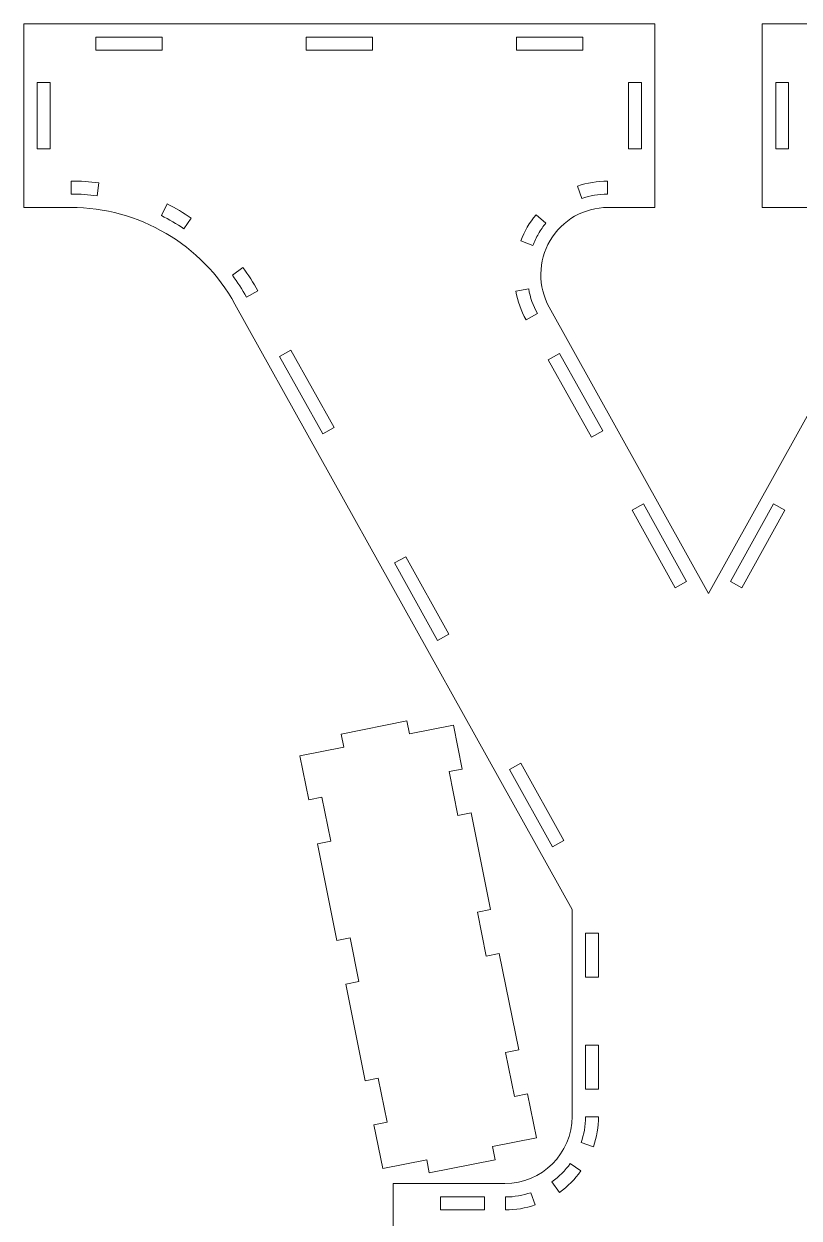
# Model space of a CAD drawing. Header units: millimetres. Extents: x -387 to 387, y -582 to 582.
# Drawn here: x -387.1 to -213.9, y -445.8 to -179.1 of the extents above; entities that cross this region are included whole.
import ezdxf

# ---------------------------------------------------------------- set-up
doc = ezdxf.new("R2010")
doc.units = ezdxf.units.MM
doc.header["$MEASUREMENT"] = 0
doc.layers.add('Camada 1', color=7, linetype='Continuous')

msp = doc.modelspace()

# ---------------------------------------------------------------- linework, layer by layer
at = {"layer": 'Camada 1', "color": 250, "lineweight": 20}
for points, knots in [([(-203.5942, -376.8526), (-203.5942, -376.8526), (-203.5942, -423.0734), (-203.5942, -423.0734), (-203.5942, -423.0734), (-203.5942, -427.0515), (-202.0137, -430.867), (-199.2008, -433.68), (-199.2008, -433.68), (-196.3879, -436.4929), (-192.5724, -438.0734), (-188.5943, -438.0734), (-188.5943, -438.0734), (-188.5943, -438.0734), (-163.5943, -438.0734), (-163.5943, -438.0734), (-163.5943, -438.0734), (-163.5943, -438.0734), (-163.5943, -479.0733), (-163.5943, -479.0733), (-163.5943, -479.0733), (-163.5943, -479.0733), (-304.5941, -479.0733), (-304.5941, -479.0733), (-304.5941, -479.0733), (-304.5941, -479.0733), (-304.5941, -438.0734), (-304.5941, -438.0734), (-304.5941, -438.0734), (-304.5941, -438.0734), (-279.5941, -438.0734), (-279.5941, -438.0734), (-279.5941, -438.0734), (-271.309, -438.0734), (-264.5942, -431.3586), (-264.5942, -423.0735), (-264.5942, -423.0735), (-264.5942, -423.0735), (-264.5942, -376.8526), (-264.5942, -376.8526), (-264.5942, -376.8526), (-264.5942, -376.8526), (-339.9195, -241.6343), (-339.9195, -241.6343), (-339.9195, -241.6343), (-347.334, -228.3245), (-361.3748, -220.0737), (-376.6105, -220.0737), (-376.6105, -220.0737), (-376.6105, -220.0737), (-387.094, -220.0737), (-387.094, -220.0737), (-387.094, -220.0737), (-387.094, -220.0737), (-387.094, -179.0737), (-387.094, -179.0737), (-387.094, -179.0737), (-387.094, -179.0737), (-246.0942, -179.0737), (-246.0942, -179.0737), (-246.0942, -179.0737), (-246.0942, -179.0737), (-246.0942, -220.0737), (-246.0942, -220.0737), (-246.0942, -220.0737), (-246.0942, -220.0737), (-256.5777, -220.0737), (-256.5777, -220.0737), (-256.5777, -220.0737), (-261.8956, -220.0737), (-266.8159, -222.8891), (-269.5101, -227.4741), (-269.5101, -227.4741), (-272.2038, -232.0581), (-272.269, -237.7286), (-269.6816, -242.3734), (-269.6816, -242.3734), (-269.6816, -242.3734), (-234.0942, -306.2572), (-234.0942, -306.2572), (-234.0942, -306.2572), (-234.0942, -306.2572), (-198.5067, -242.3733), (-198.5067, -242.3733), (-198.5067, -242.3733), (-195.9193, -237.7287), (-195.9846, -232.0581), (-198.6782, -227.4742), (-198.6782, -227.4742), (-201.3724, -222.8892), (-206.2927, -220.0737), (-211.6106, -220.0737), (-211.6106, -220.0737), (-211.6106, -220.0737), (-222.0942, -220.0737), (-222.0942, -220.0737), (-222.0942, -220.0737), (-222.0942, -220.0737), (-222.0942, -179.0737), (-222.0942, -179.0737), (-222.0942, -179.0737), (-222.0942, -179.0737), (-81.0944, -179.0737), (-81.0944, -179.0737), (-81.0944, -179.0737), (-81.0944, -179.0737), (-81.0944, -220.0737), (-81.0944, -220.0737), (-81.0944, -220.0737), (-81.0944, -220.0737), (-91.5779, -220.0737), (-91.5779, -220.0737), (-91.5779, -220.0737), (-106.8136, -220.0737), (-120.8544, -228.3245), (-128.2689, -241.6343), (-128.2689, -241.6343), (-128.2689, -241.6343), (-203.5942, -376.8526), (-203.5942, -376.8526)], [0, 0, 0, 0, 0.03225806, 0.03225806, 0.03225806, 0.03225806, 0.06451613, 0.06451613, 0.06451613, 0.06451613, 0.09677419, 0.09677419, 0.09677419, 0.09677419, 0.12903226, 0.12903226, 0.12903226, 0.12903226, 0.16129032, 0.16129032, 0.16129032, 0.16129032, 0.19354839, 0.19354839, 0.19354839, 0.19354839, 0.22580645, 0.22580645, 0.22580645, 0.22580645, 0.25806452, 0.25806452, 0.25806452, 0.25806452, 0.29032258, 0.29032258, 0.29032258, 0.29032258, 0.32258065, 0.32258065, 0.32258065, 0.32258065, 0.35483871, 0.35483871, 0.35483871, 0.35483871, 0.38709677, 0.38709677, 0.38709677, 0.38709677, 0.41935484, 0.41935484, 0.41935484, 0.41935484, 0.4516129, 0.4516129, 0.4516129, 0.4516129, 0.48387097, 0.48387097, 0.48387097, 0.48387097, 0.51612903, 0.51612903, 0.51612903, 0.51612903, 0.5483871, 0.5483871, 0.5483871, 0.5483871, 0.58064516, 0.58064516, 0.58064516, 0.58064516, 0.61290323, 0.61290323, 0.61290323, 0.61290323, 0.64516129, 0.64516129, 0.64516129, 0.64516129, 0.67741935, 0.67741935, 0.67741935, 0.67741935, 0.70967742, 0.70967742, 0.70967742, 0.70967742, 0.74193548, 0.74193548, 0.74193548, 0.74193548, 0.77419355, 0.77419355, 0.77419355, 0.77419355, 0.80645161, 0.80645161, 0.80645161, 0.80645161, 0.83870968, 0.83870968, 0.83870968, 0.83870968, 0.87096774, 0.87096774, 0.87096774, 0.87096774, 0.90322581, 0.90322581, 0.90322581, 0.90322581, 0.93548387, 0.93548387, 0.93548387, 0.93548387, 1, 1, 1, 1]), ([(-370.994, -182.0737), (-370.994, -182.0737), (-370.994, -184.9737), (-370.994, -184.9737), (-370.994, -184.9737), (-370.994, -184.9737), (-356.194, -184.9737), (-356.194, -184.9737), (-356.194, -184.9737), (-356.194, -184.9737), (-356.194, -182.0737), (-356.194, -182.0737), (-356.194, -182.0737), (-356.194, -182.0737), (-370.994, -182.0737), (-370.994, -182.0737)], [0, 0, 0, 0, 0.2, 0.2, 0.2, 0.2, 0.4, 0.4, 0.4, 0.4, 0.6, 0.6, 0.6, 0.6, 1, 1, 1, 1]), ([(-323.9941, -182.0737), (-323.9941, -182.0737), (-323.9941, -184.9737), (-323.9941, -184.9737), (-323.9941, -184.9737), (-323.9941, -184.9737), (-309.1941, -184.9737), (-309.1941, -184.9737), (-309.1941, -184.9737), (-309.1941, -184.9737), (-309.1941, -182.0737), (-309.1941, -182.0737), (-309.1941, -182.0737), (-309.1941, -182.0737), (-323.9941, -182.0737), (-323.9941, -182.0737)], [0, 0, 0, 0, 0.2, 0.2, 0.2, 0.2, 0.4, 0.4, 0.4, 0.4, 0.6, 0.6, 0.6, 0.6, 1, 1, 1, 1]), ([(-276.9941, -182.0737), (-276.9941, -182.0737), (-276.9941, -184.9737), (-276.9941, -184.9737), (-276.9941, -184.9737), (-276.9941, -184.9737), (-262.1942, -184.9737), (-262.1942, -184.9737), (-262.1942, -184.9737), (-262.1942, -184.9737), (-262.1942, -182.0737), (-262.1942, -182.0737), (-262.1942, -182.0737), (-262.1942, -182.0737), (-276.9941, -182.0737), (-276.9941, -182.0737)], [0, 0, 0, 0, 0.2, 0.2, 0.2, 0.2, 0.4, 0.4, 0.4, 0.4, 0.6, 0.6, 0.6, 0.6, 1, 1, 1, 1]), ([(-384.094, -206.9737), (-384.094, -206.9737), (-381.194, -206.9737), (-381.194, -206.9737), (-381.194, -206.9737), (-381.194, -206.9737), (-381.194, -192.1737), (-381.194, -192.1737), (-381.194, -192.1737), (-381.194, -192.1737), (-384.094, -192.1737), (-384.094, -192.1737), (-384.094, -192.1737), (-384.094, -192.1737), (-384.094, -206.9737), (-384.094, -206.9737)], [0, 0, 0, 0, 0.2, 0.2, 0.2, 0.2, 0.4, 0.4, 0.4, 0.4, 0.6, 0.6, 0.6, 0.6, 1, 1, 1, 1]), ([(-249.0942, -192.1737), (-249.0942, -192.1737), (-251.9942, -192.1737), (-251.9942, -192.1737), (-251.9942, -192.1737), (-251.9942, -192.1737), (-251.9942, -206.9737), (-251.9942, -206.9737), (-251.9942, -206.9737), (-251.9942, -206.9737), (-249.0942, -206.9737), (-249.0942, -206.9737), (-249.0942, -206.9737), (-249.0942, -206.9737), (-249.0942, -192.1737), (-249.0942, -192.1737)], [0, 0, 0, 0, 0.2, 0.2, 0.2, 0.2, 0.4, 0.4, 0.4, 0.4, 0.6, 0.6, 0.6, 0.6, 1, 1, 1, 1]), ([(-219.0942, -206.9737), (-219.0942, -206.9737), (-216.1942, -206.9737), (-216.1942, -206.9737), (-216.1942, -206.9737), (-216.1942, -206.9737), (-216.1942, -192.1737), (-216.1942, -192.1737), (-216.1942, -192.1737), (-216.1942, -192.1737), (-219.0942, -192.1737), (-219.0942, -192.1737), (-219.0942, -192.1737), (-219.0942, -192.1737), (-219.0942, -206.9737), (-219.0942, -206.9737)], [0, 0, 0, 0, 0.2, 0.2, 0.2, 0.2, 0.4, 0.4, 0.4, 0.4, 0.6, 0.6, 0.6, 0.6, 1, 1, 1, 1]), ([(-370.7229, -217.4608), (-370.7229, -217.4608), (-370.3371, -214.5863), (-370.3371, -214.5863), (-370.3371, -214.5863), (-372.3833, -214.3159), (-374.4465, -214.1781), (-376.5105, -214.1738), (-376.5105, -214.1738), (-376.5105, -214.1738), (-376.5105, -217.0746), (-376.5105, -217.0746), (-376.5105, -217.0746), (-374.5595, -217.079), (-372.627, -217.2098), (-370.7229, -217.4608)], [0, 0, 0, 0, 0.2, 0.2, 0.2, 0.2, 0.4, 0.4, 0.4, 0.4, 0.6, 0.6, 0.6, 0.6, 1, 1, 1, 1]), ([(-256.6777, -217.0745), (-256.6777, -217.0745), (-256.6777, -214.1739), (-256.6777, -214.1739), (-256.6777, -214.1739), (-258.9479, -214.1848), (-261.2048, -214.5663), (-263.3524, -215.3022), (-263.3524, -215.3022), (-263.3524, -215.3022), (-262.3993, -218.0411), (-262.3993, -218.0411), (-262.3993, -218.0411), (-260.5826, -217.42), (-258.6536, -217.0854), (-256.6777, -217.0745)], [0, 0, 0, 0, 0.2, 0.2, 0.2, 0.2, 0.4, 0.4, 0.4, 0.4, 0.6, 0.6, 0.6, 0.6, 1, 1, 1, 1]), ([(-351.3592, -224.8266), (-351.3592, -224.8266), (-349.7264, -222.4295), (-349.7264, -222.4295), (-349.7264, -222.4295), (-351.4346, -221.2711), (-353.2174, -220.2236), (-355.0606, -219.295), (-355.0606, -219.295), (-355.0606, -219.295), (-356.3601, -221.8879), (-356.3601, -221.8879), (-356.3601, -221.8879), (-354.6318, -222.759), (-352.9612, -223.7406), (-351.3592, -224.8266)], [0, 0, 0, 0, 0.2, 0.2, 0.2, 0.2, 0.4, 0.4, 0.4, 0.4, 0.6, 0.6, 0.6, 0.6, 1, 1, 1, 1]), ([(-270.4238, -223.572), (-270.4238, -223.572), (-272.6442, -221.7066), (-272.6442, -221.7066), (-272.6442, -221.7066), (-274.0961, -223.4518), (-275.2557, -225.4253), (-276.0737, -227.5429), (-276.0737, -227.5429), (-276.0737, -227.5429), (-273.3636, -228.5749), (-273.3636, -228.5749), (-273.3636, -228.5749), (-273.0158, -227.6768), (-272.5936, -226.8001), (-272.0966, -225.9542), (-272.0966, -225.9542), (-271.5996, -225.1084), (-271.0392, -224.3129), (-270.4238, -223.572)], [0, 0, 0, 0, 0.16666667, 0.16666667, 0.16666667, 0.16666667, 0.33333333, 0.33333333, 0.33333333, 0.33333333, 0.5, 0.5, 0.5, 0.5, 0.66666667, 0.66666667, 0.66666667, 0.66666667, 1, 1, 1, 1]), ([(-337.3481, -240.0875), (-337.3481, -240.0875), (-334.814, -238.6758), (-334.814, -238.6758), (-334.814, -238.6758), (-335.8223, -236.8748), (-336.9467, -235.1395), (-338.1786, -233.4835), (-338.1786, -233.4835), (-338.1786, -233.4835), (-340.502, -235.2194), (-340.502, -235.2194), (-340.502, -235.2194), (-339.3561, -236.7607), (-338.3013, -238.3852), (-337.3481, -240.0875)], [0, 0, 0, 0, 0.2, 0.2, 0.2, 0.2, 0.4, 0.4, 0.4, 0.4, 0.6, 0.6, 0.6, 0.6, 1, 1, 1, 1]), ([(-274.2902, -238.2769), (-274.2902, -238.2769), (-277.1469, -238.777), (-277.1469, -238.777), (-277.1469, -238.777), (-276.7446, -241.0113), (-275.9796, -243.1686), (-274.8843, -245.1571), (-274.8843, -245.1571), (-274.8843, -245.1571), (-272.3503, -243.7456), (-272.3503, -243.7456), (-272.3503, -243.7456), (-273.3022, -242.0142), (-273.9488, -240.1663), (-274.2902, -238.2769)], [0, 0, 0, 0, 0.2, 0.2, 0.2, 0.2, 0.4, 0.4, 0.4, 0.4, 0.6, 0.6, 0.6, 0.6, 1, 1, 1, 1]), ([(-320.3146, -270.6629), (-320.3146, -270.6629), (-317.7812, -269.2516), (-317.7812, -269.2516), (-317.7812, -269.2516), (-317.7812, -269.2516), (-327.4169, -251.9544), (-327.4169, -251.9544), (-327.4169, -251.9544), (-327.4169, -251.9544), (-329.9503, -253.3656), (-329.9503, -253.3656), (-329.9503, -253.3656), (-329.9503, -253.3656), (-320.3146, -270.6629), (-320.3146, -270.6629)], [0, 0, 0, 0, 0.2, 0.2, 0.2, 0.2, 0.4, 0.4, 0.4, 0.4, 0.6, 0.6, 0.6, 0.6, 1, 1, 1, 1]), ([(-267.3873, -252.6566), (-267.3873, -252.6566), (-269.9207, -254.0679), (-269.9207, -254.0679), (-269.9207, -254.0679), (-269.9207, -254.0679), (-260.2851, -271.3652), (-260.2851, -271.3652), (-260.2851, -271.3652), (-260.2851, -271.3652), (-257.7516, -269.9538), (-257.7516, -269.9538), (-257.7516, -269.9538), (-257.7516, -269.9538), (-267.3873, -252.6566), (-267.3873, -252.6566)], [0, 0, 0, 0, 0.2, 0.2, 0.2, 0.2, 0.4, 0.4, 0.4, 0.4, 0.6, 0.6, 0.6, 0.6, 1, 1, 1, 1]), ([(-248.645, -286.3013), (-248.645, -286.3013), (-251.1785, -287.7126), (-251.1785, -287.7126), (-251.1785, -287.7126), (-251.1785, -287.7126), (-241.5428, -305.0098), (-241.5428, -305.0098), (-241.5428, -305.0098), (-241.5428, -305.0098), (-239.0094, -303.5985), (-239.0094, -303.5985), (-239.0094, -303.5985), (-239.0094, -303.5985), (-248.645, -286.3013), (-248.645, -286.3013)], [0, 0, 0, 0, 0.2, 0.2, 0.2, 0.2, 0.4, 0.4, 0.4, 0.4, 0.6, 0.6, 0.6, 0.6, 1, 1, 1, 1]), ([(-229.179, -303.5985), (-229.179, -303.5985), (-226.6456, -305.0098), (-226.6456, -305.0098), (-226.6456, -305.0098), (-226.6456, -305.0098), (-217.0099, -287.7126), (-217.0099, -287.7126), (-217.0099, -287.7126), (-217.0099, -287.7126), (-219.5434, -286.3013), (-219.5434, -286.3013), (-219.5434, -286.3013), (-219.5434, -286.3013), (-229.179, -303.5985), (-229.179, -303.5985)], [0, 0, 0, 0, 0.2, 0.2, 0.2, 0.2, 0.4, 0.4, 0.4, 0.4, 0.6, 0.6, 0.6, 0.6, 1, 1, 1, 1]), ([(-301.7308, -298.064), (-301.7308, -298.064), (-304.2643, -299.4753), (-304.2643, -299.4753), (-304.2643, -299.4753), (-304.2643, -299.4753), (-294.6286, -316.7726), (-294.6286, -316.7726), (-294.6286, -316.7726), (-294.6286, -316.7726), (-292.0951, -315.3612), (-292.0951, -315.3612), (-292.0951, -315.3612), (-292.0951, -315.3612), (-301.7308, -298.064), (-301.7308, -298.064)], [0, 0, 0, 0, 0.2, 0.2, 0.2, 0.2, 0.4, 0.4, 0.4, 0.4, 0.6, 0.6, 0.6, 0.6, 1, 1, 1, 1]), ([(-291.0965, -335.6845), (-291.0965, -335.6845), (-300.9005, -337.655), (-300.9005, -337.655), (-300.9005, -337.655), (-300.9005, -337.655), (-301.4916, -334.7139), (-301.4916, -334.7139), (-301.4916, -334.7139), (-301.4916, -334.7139), (-316.1975, -337.6696), (-316.1975, -337.6696), (-316.1975, -337.6696), (-316.1975, -337.6696), (-315.6064, -340.6108), (-315.6064, -340.6108), (-315.6064, -340.6108), (-315.6064, -340.6108), (-325.4103, -342.5813), (-325.4103, -342.5813), (-325.4103, -342.5813), (-325.4103, -342.5813), (-323.4398, -352.3852), (-323.4398, -352.3852), (-323.4398, -352.3852), (-323.4398, -352.3852), (-320.4986, -351.7941), (-320.4986, -351.7941), (-320.4986, -351.7941), (-320.4986, -351.7941), (-318.5281, -361.598), (-318.5281, -361.598), (-318.5281, -361.598), (-318.5281, -361.598), (-321.4693, -362.1891), (-321.4693, -362.1891), (-321.4693, -362.1891), (-321.4693, -362.1891), (-317.1342, -383.7578), (-317.1342, -383.7578), (-317.1342, -383.7578), (-317.1342, -383.7578), (-314.1931, -383.1666), (-314.1931, -383.1666), (-314.1931, -383.1666), (-314.1931, -383.1666), (-312.2226, -392.9706), (-312.2226, -392.9706), (-312.2226, -392.9706), (-312.2226, -392.9706), (-315.1637, -393.5617), (-315.1637, -393.5617), (-315.1637, -393.5617), (-315.1637, -393.5617), (-310.8287, -415.1304), (-310.8287, -415.1304), (-310.8287, -415.1304), (-310.8287, -415.1304), (-307.8875, -414.5392), (-307.8875, -414.5392), (-307.8875, -414.5392), (-307.8875, -414.5392), (-305.917, -424.3432), (-305.917, -424.3432), (-305.917, -424.3432), (-305.917, -424.3432), (-308.8582, -424.9343), (-308.8582, -424.9343), (-308.8582, -424.9343), (-308.8582, -424.9343), (-306.8877, -434.7383), (-306.8877, -434.7383), (-306.8877, -434.7383), (-306.8877, -434.7383), (-297.0837, -432.7678), (-297.0837, -432.7678), (-297.0837, -432.7678), (-297.0837, -432.7678), (-296.4926, -435.7089), (-296.4926, -435.7089), (-296.4926, -435.7089), (-296.4926, -435.7089), (-281.7867, -432.7532), (-281.7867, -432.7532), (-281.7867, -432.7532), (-281.7867, -432.7532), (-282.3778, -429.812), (-282.3778, -429.812), (-282.3778, -429.812), (-282.3778, -429.812), (-272.5739, -427.8415), (-272.5739, -427.8415), (-272.5739, -427.8415), (-272.5739, -427.8415), (-274.5444, -418.0376), (-274.5444, -418.0376), (-274.5444, -418.0376), (-274.5444, -418.0376), (-277.4856, -418.6287), (-277.4856, -418.6287), (-277.4856, -418.6287), (-277.4856, -418.6287), (-279.4561, -408.8248), (-279.4561, -408.8248), (-279.4561, -408.8248), (-279.4561, -408.8248), (-276.5149, -408.2337), (-276.5149, -408.2337), (-276.5149, -408.2337), (-276.5149, -408.2337), (-280.85, -386.665), (-280.85, -386.665), (-280.85, -386.665), (-280.85, -386.665), (-283.7911, -387.2562), (-283.7911, -387.2562), (-283.7911, -387.2562), (-283.7911, -387.2562), (-285.7616, -377.4522), (-285.7616, -377.4522), (-285.7616, -377.4522), (-285.7616, -377.4522), (-282.8205, -376.8611), (-282.8205, -376.8611), (-282.8205, -376.8611), (-282.8205, -376.8611), (-287.1555, -355.2924), (-287.1555, -355.2924), (-287.1555, -355.2924), (-287.1555, -355.2924), (-290.0967, -355.8836), (-290.0967, -355.8836), (-290.0967, -355.8836), (-290.0967, -355.8836), (-292.0672, -346.0796), (-292.0672, -346.0796), (-292.0672, -346.0796), (-292.0672, -346.0796), (-289.126, -345.4885), (-289.126, -345.4885), (-289.126, -345.4885), (-289.126, -345.4885), (-291.0965, -335.6845), (-291.0965, -335.6845)], [0, 0, 0, 0, 0.02702703, 0.02702703, 0.02702703, 0.02702703, 0.05405405, 0.05405405, 0.05405405, 0.05405405, 0.08108108, 0.08108108, 0.08108108, 0.08108108, 0.10810811, 0.10810811, 0.10810811, 0.10810811, 0.13513514, 0.13513514, 0.13513514, 0.13513514, 0.16216216, 0.16216216, 0.16216216, 0.16216216, 0.18918919, 0.18918919, 0.18918919, 0.18918919, 0.21621622, 0.21621622, 0.21621622, 0.21621622, 0.24324324, 0.24324324, 0.24324324, 0.24324324, 0.27027027, 0.27027027, 0.27027027, 0.27027027, 0.2972973, 0.2972973, 0.2972973, 0.2972973, 0.32432432, 0.32432432, 0.32432432, 0.32432432, 0.35135135, 0.35135135, 0.35135135, 0.35135135, 0.37837838, 0.37837838, 0.37837838, 0.37837838, 0.40540541, 0.40540541, 0.40540541, 0.40540541, 0.43243243, 0.43243243, 0.43243243, 0.43243243, 0.45945946, 0.45945946, 0.45945946, 0.45945946, 0.48648649, 0.48648649, 0.48648649, 0.48648649, 0.51351351, 0.51351351, 0.51351351, 0.51351351, 0.54054054, 0.54054054, 0.54054054, 0.54054054, 0.56756757, 0.56756757, 0.56756757, 0.56756757, 0.59459459, 0.59459459, 0.59459459, 0.59459459, 0.62162162, 0.62162162, 0.62162162, 0.62162162, 0.64864865, 0.64864865, 0.64864865, 0.64864865, 0.67567568, 0.67567568, 0.67567568, 0.67567568, 0.7027027, 0.7027027, 0.7027027, 0.7027027, 0.72972973, 0.72972973, 0.72972973, 0.72972973, 0.75675676, 0.75675676, 0.75675676, 0.75675676, 0.78378378, 0.78378378, 0.78378378, 0.78378378, 0.81081081, 0.81081081, 0.81081081, 0.81081081, 0.83783784, 0.83783784, 0.83783784, 0.83783784, 0.86486486, 0.86486486, 0.86486486, 0.86486486, 0.89189189, 0.89189189, 0.89189189, 0.89189189, 0.91891892, 0.91891892, 0.91891892, 0.91891892, 0.94594595, 0.94594595, 0.94594595, 0.94594595, 1, 1, 1, 1]), ([(-268.9426, -362.8822), (-268.9426, -362.8822), (-266.4092, -361.4709), (-266.4092, -361.4709), (-266.4092, -361.4709), (-266.4092, -361.4709), (-276.0448, -344.1736), (-276.0448, -344.1736), (-276.0448, -344.1736), (-276.0448, -344.1736), (-278.5782, -345.585), (-278.5782, -345.585), (-278.5782, -345.585), (-278.5782, -345.585), (-268.9426, -362.8822), (-268.9426, -362.8822)], [0, 0, 0, 0, 0.2, 0.2, 0.2, 0.2, 0.4, 0.4, 0.4, 0.4, 0.6, 0.6, 0.6, 0.6, 1, 1, 1, 1]), ([(-261.5942, -391.9734), (-261.5942, -391.9734), (-258.6942, -391.9734), (-258.6942, -391.9734), (-258.6942, -391.9734), (-258.6942, -391.9734), (-258.6942, -382.1734), (-258.6942, -382.1734), (-258.6942, -382.1734), (-258.6942, -382.1734), (-261.5942, -382.1734), (-261.5942, -382.1734), (-261.5942, -382.1734), (-261.5942, -382.1734), (-261.5942, -391.9734), (-261.5942, -391.9734)], [0, 0, 0, 0, 0.2, 0.2, 0.2, 0.2, 0.4, 0.4, 0.4, 0.4, 0.6, 0.6, 0.6, 0.6, 1, 1, 1, 1]), ([(-261.5942, -416.9734), (-261.5942, -416.9734), (-258.6942, -416.9734), (-258.6942, -416.9734), (-258.6942, -416.9734), (-258.6942, -416.9734), (-258.6942, -407.1734), (-258.6942, -407.1734), (-258.6942, -407.1734), (-258.6942, -407.1734), (-261.5942, -407.1734), (-261.5942, -407.1734), (-261.5942, -407.1734), (-261.5942, -407.1734), (-261.5942, -416.9734), (-261.5942, -416.9734)], [0, 0, 0, 0, 0.2, 0.2, 0.2, 0.2, 0.4, 0.4, 0.4, 0.4, 0.6, 0.6, 0.6, 0.6, 1, 1, 1, 1]), ([(-262.5575, -428.8964), (-262.5575, -428.8964), (-259.8227, -429.8481), (-259.8227, -429.8481), (-259.8227, -429.8481), (-259.0869, -427.7005), (-258.7053, -425.4436), (-258.6944, -423.1735), (-258.6944, -423.1735), (-258.6944, -423.1735), (-261.5955, -423.1734), (-261.5955, -423.1734), (-261.5955, -423.1734), (-261.6065, -425.1754), (-261.9434, -427.1), (-262.5575, -428.8964)], [0, 0, 0, 0, 0.2, 0.2, 0.2, 0.2, 0.4, 0.4, 0.4, 0.4, 0.6, 0.6, 0.6, 0.6, 1, 1, 1, 1]), ([(-269.084, -437.6868), (-269.084, -437.6868), (-267.4041, -440.0502), (-267.4041, -440.0502), (-267.4041, -440.0502), (-265.5601, -438.7261), (-263.9415, -437.1075), (-262.6174, -435.2635), (-262.6174, -435.2635), (-262.6174, -435.2635), (-264.9809, -433.5836), (-264.9809, -433.5836), (-264.9809, -433.5836), (-266.1185, -435.1623), (-267.5052, -436.5494), (-269.084, -437.6868)], [0, 0, 0, 0, 0.2, 0.2, 0.2, 0.2, 0.4, 0.4, 0.4, 0.4, 0.6, 0.6, 0.6, 0.6, 1, 1, 1, 1]), ([(-293.9941, -441.0734), (-293.9941, -441.0734), (-293.9941, -443.9734), (-293.9941, -443.9734), (-293.9941, -443.9734), (-293.9941, -443.9734), (-284.1941, -443.9734), (-284.1941, -443.9734), (-284.1941, -443.9734), (-284.1941, -443.9734), (-284.1941, -441.0734), (-284.1941, -441.0734), (-284.1941, -441.0734), (-284.1941, -441.0734), (-293.9941, -441.0734), (-293.9941, -441.0734)], [0, 0, 0, 0, 0.2, 0.2, 0.2, 0.2, 0.4, 0.4, 0.4, 0.4, 0.6, 0.6, 0.6, 0.6, 1, 1, 1, 1]), ([(-279.4941, -441.0721), (-279.4941, -441.0721), (-279.4941, -443.9732), (-279.4941, -443.9732), (-279.4941, -443.9732), (-277.2239, -443.9623), (-274.967, -443.5808), (-272.8194, -442.8449), (-272.8194, -442.8449), (-272.8194, -442.8449), (-273.7711, -440.1101), (-273.7711, -440.1101), (-273.7711, -440.1101), (-275.5676, -440.7239), (-277.4922, -441.0612), (-279.4941, -441.0721)], [0, 0, 0, 0, 0.2, 0.2, 0.2, 0.2, 0.4, 0.4, 0.4, 0.4, 0.6, 0.6, 0.6, 0.6, 1, 1, 1, 1])]:
    msp.add_open_spline(points, degree=3, knots=knots, dxfattribs=at)

doc.saveas('drawing.dxf')
